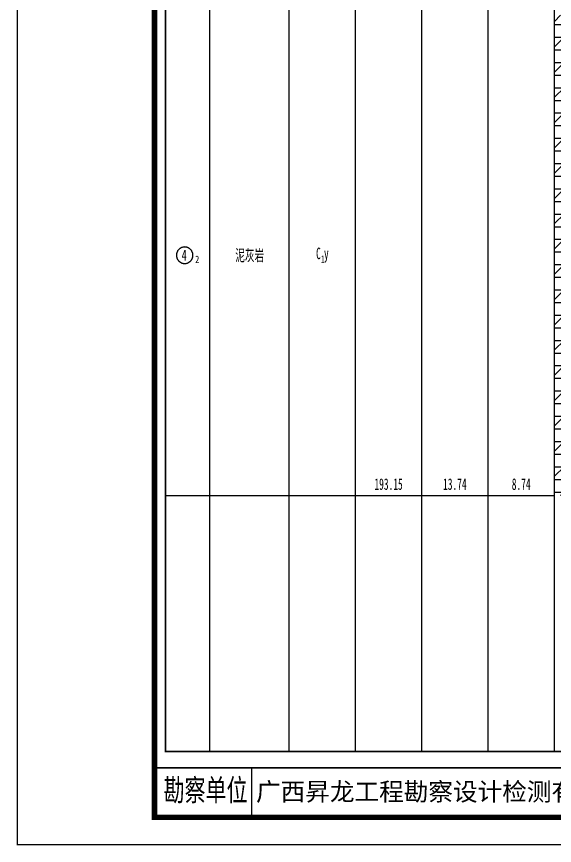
# Model space of a CAD drawing. Header units: millimetres. Extents: x 1264 to 9491, y 619 to 916.
# Drawn here: x 5050 to 5148, y 618.8 to 769.6 of the extents above; entities that cross this region are included whole.
import ezdxf
from ezdxf.enums import TextEntityAlignment as Align

# ---------------------------------------------------------------- set-up
doc = ezdxf.new("R2010")
doc.units = ezdxf.units.MM
doc.layers.add('GICAD_POU_TEXTS', color=7, linetype='Continuous')
doc.styles.add('HT', font='simhei.ttf')
doc.styles.add('LZ_FONT', font='simfang_0.ttf', dxfattribs={"width": 0.7, "height": 8})
doc.styles.add('成果图图块', font='simfang_0.ttf', dxfattribs={"height": 2.5})
doc.styles.add('成果图表体', font='simfang_0.ttf', dxfattribs={"width": 0.6, "height": 2.1})

# ---------------------------------------------------------------- blocks, each defined once
blk = doc.blocks.new('ZZT_DCBH_Y1.dwg25', base_point=(0.51, 0))
at = {"color": 7}
blk.add_polyline3d([(-1.52, 0.02, 0), (-1.52, -0.06, 0), (-1.52, -0.13, 0), (-1.51, -0.2, 0), (-1.5, -0.28, 0), (-1.48, -0.35, 0), (-1.46, -0.42, 0), (-1.44, -0.49, 0), (-1.41, -0.56, 0), (-1.38, -0.63, 0), (-1.35, -0.69, 0), (-1.31, -0.76, 0), (-1.27, -0.82, 0), (-1.23, -0.88, 0), (-1.18, -0.94, 0), (-1.14, -0.99, 0), (-1.09, -1.04, 0), (-1.03, -1.1, 0), (-0.98, -1.14, 0), (-0.92, -1.19, 0), (-0.86, -1.23, 0), (-0.8, -1.27, 0), (-0.73, -1.31, 0), (-0.67, -1.34, 0), (-0.6, -1.37, 0), (-0.53, -1.4, 0), (-0.46, -1.42, 0), (-0.39, -1.44, 0), (-0.32, -1.46, 0), (-0.25, -1.47, 0), (-0.17, -1.48, 0), (-0.1, -1.48, 0), (-0.02, -1.48, 0), (0.05, -1.48, 0), (0.12, -1.48, 0), (0.2, -1.47, 0), (0.27, -1.46, 0), (0.34, -1.44, 0), (0.41, -1.42, 0), (0.48, -1.4, 0), (0.55, -1.37, 0), (0.62, -1.34, 0), (0.68, -1.31, 0), (0.75, -1.27, 0), (0.81, -1.23, 0), (0.87, -1.19, 0), (0.93, -1.14, 0), (0.98, -1.1, 0), (1.04, -1.04, 0), (1.09, -0.99, 0), (1.13, -0.94, 0), (1.18, -0.88, 0), (1.22, -0.82, 0), (1.26, -0.76, 0), (1.3, -0.69, 0), (1.33, -0.63, 0), (1.36, -0.56, 0), (1.39, -0.49, 0), (1.41, -0.42, 0), (1.43, -0.35, 0), (1.45, -0.28, 0), (1.46, -0.2, 0), (1.47, -0.13, 0), (1.47, -0.06, 0), (1.48, 0.02, 0), (1.47, 0.09, 0), (1.47, 0.16, 0), (1.46, 0.24, 0), (1.45, 0.31, 0), (1.43, 0.38, 0), (1.41, 0.45, 0), (1.39, 0.52, 0), (1.36, 0.59, 0), (1.33, 0.66, 0), (1.3, 0.72, 0), (1.26, 0.79, 0), (1.22, 0.85, 0), (1.18, 0.91, 0), (1.13, 0.97, 0), (1.09, 1.02, 0), (1.04, 1.08, 0), (0.98, 1.13, 0), (0.93, 1.18, 0), (0.87, 1.22, 0), (0.81, 1.26, 0), (0.75, 1.3, 0), (0.68, 1.34, 0), (0.62, 1.37, 0), (0.55, 1.4, 0), (0.48, 1.43, 0), (0.41, 1.45, 0), (0.34, 1.47, 0), (0.27, 1.49, 0), (0.2, 1.5, 0), (0.12, 1.51, 0), (0.05, 1.51, 0), (-0.02, 1.52, 0), (-0.1, 1.51, 0), (-0.17, 1.51, 0), (-0.25, 1.5, 0), (-0.32, 1.49, 0), (-0.39, 1.47, 0), (-0.46, 1.45, 0), (-0.53, 1.43, 0), (-0.6, 1.4, 0), (-0.67, 1.37, 0), (-0.73, 1.34, 0), (-0.8, 1.3, 0), (-0.86, 1.26, 0), (-0.92, 1.22, 0), (-0.98, 1.18, 0), (-1.03, 1.13, 0), (-1.09, 1.08, 0), (-1.14, 1.02, 0), (-1.18, 0.97, 0), (-1.23, 0.91, 0), (-1.27, 0.85, 0), (-1.31, 0.79, 0), (-1.35, 0.72, 0), (-1.38, 0.66, 0), (-1.41, 0.59, 0), (-1.44, 0.52, 0), (-1.46, 0.45, 0), (-1.48, 0.38, 0), (-1.5, 0.31, 0), (-1.51, 0.24, 0), (-1.52, 0.16, 0), (-1.52, 0.09, 0), (-1.52, 0.02, 0)], dxfattribs=at)
at = {"layer": 'GICAD_POU_TEXTS', "color": 7, "style": '成果图图块', "width": 0.7}
blk.add_text('4', height=2, dxfattribs=at).set_placement((-0.11, -0.99), align=Align.CENTER)
blk.add_text('2', height=1.33, dxfattribs=at).set_placement((1.9, -1.39))
blk = doc.blocks.new('柱状图图框模板-(昇龙标准).dwg17', base_point=(27, 229))
blk.add_line((42.74, 4.95), (42.74, 13.95))
blk.add_line((42.74, 4.95), (42.74, 13.95))
for points, const_width in [([(0, 0), (210, 0), (210, 297), (0, 297)], 0.25), ([(25, 5), (205, 5), (205, 292), (25, 292)], 1), ([(27, 265), (203, 265), (203, 17), (27, 17)], 0.3)]:
    blk.add_lwpolyline(points, close=True, dxfattribs=dict(const_width=const_width))
at = {"const_width": 0.3}
blk.add_lwpolyline([(25, 14), (205, 14)], dxfattribs=at)
at = {"style": 'LZ_FONT', "width": 0.7}
blk.add_text('勘察单位', height=4, dxfattribs=at).set_placement((26.65, 7.95))
at = {"style": 'HT'}
blk.add_text('广西昇龙工程勘察设计检测有限公司', height=3.2865, dxfattribs=at).set_placement((43.48, 8.02))

msp = doc.modelspace()

# ---------------------------------------------------------------- hatches: boundary and pattern name
at = {"linetype": 'Continuous'}
h = msp.add_hatch(dxfattribs=at)
h.set_pattern_fill('GKNHY1', scale=0.5, style=0, pattern_type=2)
h.set_pattern_definition([(0, (0, 0), (0, 2.3), []), (45, (0, 0), (4e-16, 4.5999997), [3.252691, -6.5053825])])
h.paths.add_polyline_path([(5147.96, 682.49), (5162.44, 682.49), (5162.44, 769.89), (5147.96, 769.89)])

# ---------------------------------------------------------------- linework, layer by layer
at = {"color": 0}
for p, q in [((5077.14, 682.49), (5077.14, 769.89)), ((5085.18, 682.49), (5085.18, 769.89)), ((5077.14, 682.49), (5085.18, 682.49))]:
    msp.add_line(p, q, dxfattribs=at)
for points in [[(5077.14, 635.89), (5077.14, 819.89)], [(5085.18, 635.89), (5085.18, 819.89)], [(5085.18, 635.89), (5085.18, 819.89)], [(5099.67, 635.89), (5099.67, 819.89)], [(5099.67, 635.89), (5099.67, 819.89)], [(5111.74, 635.89), (5111.74, 819.89)], [(5111.74, 635.89), (5111.74, 819.89)], [(5123.81, 635.89), (5123.81, 819.89)], [(5123.81, 635.89), (5123.81, 819.89)], [(5135.88, 635.89), (5135.88, 819.89)], [(5135.88, 635.89), (5135.88, 819.89)], [(5147.96, 635.89), (5147.96, 819.89)], [(5147.96, 635.89), (5147.96, 819.89)], [(5085.18, 682.49), (5085.18, 769.89)], [(5099.67, 682.49), (5099.67, 769.89)], [(5099.67, 682.49), (5099.67, 769.89)], [(5111.74, 682.49), (5111.74, 769.89)], [(5111.74, 682.49), (5111.74, 769.89)], [(5123.81, 682.49), (5123.81, 769.89)], [(5123.81, 682.49), (5123.81, 769.89)], [(5135.88, 682.49), (5135.88, 769.89)], [(5135.88, 682.49), (5135.88, 769.89)], [(5147.96, 682.49), (5147.96, 769.89)], [(5085.18, 682.49), (5099.67, 682.49)], [(5099.67, 682.49), (5111.74, 682.49)], [(5111.74, 682.49), (5123.81, 682.49)], [(5123.81, 682.49), (5135.88, 682.49)], [(5135.88, 682.49), (5147.96, 682.49)], [(5077.14, 635.89), (5085.18, 635.89)], [(5085.18, 635.89), (5099.67, 635.89)], [(5099.67, 635.89), (5111.74, 635.89)], [(5111.74, 635.89), (5123.81, 635.89)], [(5123.81, 635.89), (5135.88, 635.89)], [(5135.88, 635.89), (5147.96, 635.89)], [(5147.96, 635.89), (5162.44, 635.89)]]:
    msp.add_lwpolyline(points, dxfattribs=at)

# ---------------------------------------------------------------- block references
for name, p in [('柱状图图框模板-(昇龙标准).dwg17', (5077.14, 847.89)), ('ZZT_DCBH_Y1.dwg25', (5081.16, 726.19))]:
    msp.add_blockref(name, p)

# ---------------------------------------------------------------- texts
at = {"color": 0, "style": '成果图表体', "width": 0.6}
for s, height, p in [('泥灰岩', 2.1, (5089.83, 725.14)), ('C', 2.1, (5104.55, 725.49)), ('1', 1.4, (5105.42, 724.79)), ('y', 2.1, (5105.99, 725.49)), ('193.15', 2.1, (5115.18, 683.49)), ('13.74', 2.1, (5127.68, 683.49)), ('8.74', 2.1, (5140.19, 683.49))]:
    msp.add_text(s, height=height, dxfattribs=at).set_placement(p)

doc.saveas('drawing.dxf')
